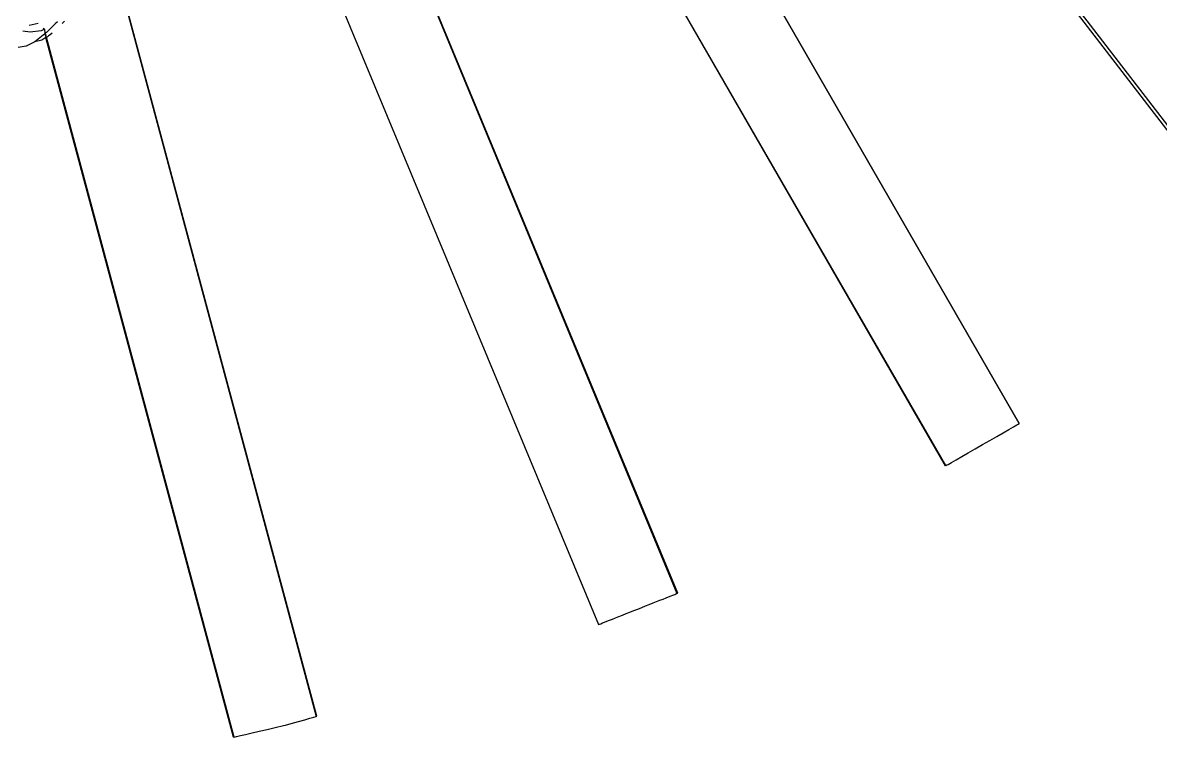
# Model space of a CAD drawing. Header units: inches. Extents: x 3324238 to 135265466, y -1036581 to 20094598.
# Drawn here: x 3354735.623 to 3354738.317, y -519093.184 to -519091.493 of the extents above; entities that cross this region are included whole.
import ezdxf

# ---------------------------------------------------------------- set-up
doc = ezdxf.new("R2010")
doc.units = ezdxf.units.IN
doc.header["$MEASUREMENT"] = 0

msp = doc.modelspace()

# ---------------------------------------------------------------- linework, layer by layer
for p, q in [((3354738.5724, -519092.0588, 0.0027), (3354737.4999, -519090.6614, 0.0027)), ((3354738.5787, -519092.0543, 0.0027), (3354737.504, -519090.6554, 0.0027)), ((3354737.9824, -519092.4415, 0.0027), (3354737.1087, -519090.9253, 0.0027)), ((3354737.1087, -519090.9253, 0.0027), (3354737.9824, -519092.4415, 0.0027)), ((3354737.8089, -519092.5411, 0.0027), (3354736.9379, -519091.0333, 0.0027)), ((3354736.9379, -519091.0333, 0.0027), (3354737.8071, -519092.542, 0.0027)), ((3354736.5088, -519091.2413, 0.0027), (3354737.1722, -519092.844, 0.0027)), ((3354737.1741, -519092.8433, 0.0027), (3354736.5103, -519091.2415, 0.0027)), ((3354736.3194, -519091.312, 0.0027), (3354736.9862, -519092.9175, 0.0027)), ((3354736.3194, -519091.312, 0.0027), (3354736.9862, -519092.9175, 0.0027)), ((3354735.8701, -519091.4655, 0.0027), (3354736.3176, -519093.1352, 0.0027)), ((3354736.3195, -519093.1346, 0.0027), (3354735.8722, -519091.4661, 0.0027)), ((3354735.6383, -519091.4983, 0.0027), (3354735.6594, -519091.4934, 0.0027)), ((3354735.6716, -519091.5054, 0.0027), (3354735.6744, -519091.5081, 0.0027)), ((3354735.6895, -519091.5057, 0.0027), (3354735.685, -519091.5103, 0.0027)), ((3354735.6938, -519091.5015, 0.0027), (3354735.6895, -519091.5057, 0.0027)), ((3354735.6999, -519091.4954, 0.0027), (3354735.6938, -519091.5015, 0.0027)), ((3354735.7051, -519091.4902, 0.0027), (3354735.6999, -519091.4954, 0.0027)), ((3354735.7218, -519091.4892, 0.0027), (3354735.7164, -519091.4947, 0.0027)), ((3354735.6404, -519091.5146, 0.0027), (3354735.6232, -519091.5123, 0.0027)), ((3354735.6665, -519091.5121, 0.0027), (3354735.6404, -519091.5146, 0.0027)), ((3354735.6753, -519091.5189, 0.0027), (3354735.6516, -519091.538, 0.0027)), ((3354735.6744, -519091.5081, 0.0027), (3354735.6665, -519091.5121, 0.0027)), ((3354735.6776, -519091.5276, 0.0027), (3354735.6682, -519091.5341, 0.0027)), ((3354735.6769, -519091.5175, 0.0027), (3354735.6744, -519091.5081, 0.0027)), ((3354735.6744, -519091.5081, 0.0027), (3354735.6753, -519091.5189, 0.0027)), ((3354735.6769, -519091.5175, 0.0027), (3354735.6753, -519091.5189, 0.0027)), ((3354735.6753, -519091.5189, 0.0027), (3354735.6769, -519091.5248, 0.0027)), ((3354735.679, -519091.5159, 0.0027), (3354735.6769, -519091.5175, 0.0027)), ((3354735.6786, -519091.5239, 0.0027), (3354735.6769, -519091.5175, 0.0027)), ((3354735.6793, -519091.5264, 0.0027), (3354735.6776, -519091.5276, 0.0027)), ((3354736.1217, -519093.1843, 0.0027), (3354735.6776, -519091.5276, 0.0027)), ((3354735.6809, -519091.5144, 0.0027), (3354735.679, -519091.5159, 0.0027)), ((3354735.6816, -519091.5257, 0.0027), (3354735.6793, -519091.5264, 0.0027)), ((3354736.1236, -519093.1839, 0.0027), (3354735.6793, -519091.5264, 0.0027)), ((3354735.6818, -519091.5134, 0.0027), (3354735.6809, -519091.5144, 0.0027)), ((3354735.6836, -519091.5235, 0.0027), (3354735.6816, -519091.5257, 0.0027)), ((3354735.685, -519091.5103, 0.0027), (3354735.6818, -519091.5134, 0.0027)), ((3354735.6843, -519091.5227, 0.0027), (3354735.6876, -519091.5202, 0.0027)), ((3354735.6876, -519091.5202, 0.0027), (3354735.6924, -519091.5167, 0.0027)), ((3354735.6311, -519091.5482, 0.0027), (3354735.6118, -519091.5512, 0.0027)), ((3354735.6516, -519091.538, 0.0027), (3354735.6311, -519091.5482, 0.0027)), ((3354735.6682, -519091.5341, 0.0027), (3354735.6516, -519091.538, 0.0027)), ((3354737.9637, -519092.4523, 0.0027), (3354737.9692, -519092.4491, 0.0027)), ((3354737.9692, -519092.4491, 0.0027), (3354737.9773, -519092.4444, 0.0027)), ((3354737.9773, -519092.4444, 0.0027), (3354737.9799, -519092.443, 0.0027)), ((3354737.9799, -519092.443, 0.0027), (3354737.9824, -519092.4415, 0.0027)), ((3354737.9129, -519092.4815, 0.0027), (3354737.9295, -519092.472, 0.0027)), ((3354737.9295, -519092.472, 0.0027), (3354737.9448, -519092.4632, 0.0027)), ((3354737.9448, -519092.4632, 0.0027), (3354737.9582, -519092.4555, 0.0027)), ((3354737.9582, -519092.4555, 0.0027), (3354737.9637, -519092.4523, 0.0027)), ((3354737.8618, -519092.5109, 0.0027), (3354737.8784, -519092.5013, 0.0027)), ((3354737.8784, -519092.5013, 0.0027), (3354737.8957, -519092.4914, 0.0027)), ((3354737.8957, -519092.4914, 0.0027), (3354737.9129, -519092.4815, 0.0027)), ((3354737.8278, -519092.5305, 0.0027), (3354737.8332, -519092.5274, 0.0027)), ((3354737.8332, -519092.5274, 0.0027), (3354737.8466, -519092.5197, 0.0027)), ((3354737.8466, -519092.5197, 0.0027), (3354737.8618, -519092.5109, 0.0027)), ((3354737.8089, -519092.5411, 0.0027), (3354737.8071, -519092.542, 0.0027)), ((3354737.8089, -519092.5411, 0.0027), (3354737.8115, -519092.5397, 0.0027)), ((3354737.8115, -519092.5397, 0.0027), (3354737.814, -519092.5384, 0.0027)), ((3354737.814, -519092.5384, 0.0027), (3354737.8222, -519092.5337, 0.0027)), ((3354737.8222, -519092.5337, 0.0027), (3354737.8278, -519092.5305, 0.0027)), ((3354737.1463, -519092.8543, 0.0027), (3354737.1523, -519092.8519, 0.0027)), ((3354737.1523, -519092.8519, 0.0027), (3354737.1581, -519092.8496, 0.0027)), ((3354737.1581, -519092.8496, 0.0027), (3354737.1625, -519092.8479, 0.0027)), ((3354737.1625, -519092.8479, 0.0027), (3354737.1668, -519092.8462, 0.0027)), ((3354737.1668, -519092.8462, 0.0027), (3354737.1696, -519092.8451, 0.0027)), ((3354737.1696, -519092.8451, 0.0027), (3354737.1722, -519092.844, 0.0027)), ((3354737.1722, -519092.844, 0.0027), (3354737.1741, -519092.8433, 0.0027)), ((3354737.0792, -519092.8808, 0.0027), (3354737.0886, -519092.8771, 0.0027)), ((3354737.0886, -519092.8771, 0.0027), (3354737.0977, -519092.8735, 0.0027)), ((3354737.0977, -519092.8735, 0.0027), (3354737.1067, -519092.8699, 0.0027)), ((3354737.1067, -519092.8699, 0.0027), (3354737.1155, -519092.8664, 0.0027)), ((3354737.1155, -519092.8664, 0.0027), (3354737.1238, -519092.8632, 0.0027)), ((3354737.1238, -519092.8632, 0.0027), (3354737.1319, -519092.86, 0.0027)), ((3354737.1319, -519092.86, 0.0027), (3354737.1392, -519092.8571, 0.0027)), ((3354737.1392, -519092.8571, 0.0027), (3354737.1463, -519092.8543, 0.0027)), ((3354737.0121, -519092.9072, 0.0027), (3354737.0194, -519092.9044, 0.0027)), ((3354737.0194, -519092.9044, 0.0027), (3354737.0265, -519092.9016, 0.0027)), ((3354737.0265, -519092.9016, 0.0027), (3354737.0348, -519092.8983, 0.0027)), ((3354737.0348, -519092.8983, 0.0027), (3354737.0429, -519092.8951, 0.0027)), ((3354737.0429, -519092.8951, 0.0027), (3354737.0519, -519092.8915, 0.0027)), ((3354737.0519, -519092.8915, 0.0027), (3354737.0607, -519092.8881, 0.0027)), ((3354737.0607, -519092.8881, 0.0027), (3354737.0701, -519092.8844, 0.0027)), ((3354737.0701, -519092.8844, 0.0027), (3354737.0792, -519092.8808, 0.0027)), ((3354736.9862, -519092.9175, 0.0027), (3354736.9889, -519092.9164, 0.0027)), ((3354736.9889, -519092.9164, 0.0027), (3354736.9916, -519092.9154, 0.0027)), ((3354736.9916, -519092.9154, 0.0027), (3354736.996, -519092.9136, 0.0027)), ((3354736.996, -519092.9136, 0.0027), (3354737.0003, -519092.9119, 0.0027)), ((3354737.0003, -519092.9119, 0.0027), (3354737.0063, -519092.9095, 0.0027)), ((3354737.0063, -519092.9095, 0.0027), (3354737.0121, -519092.9072, 0.0027)), ((3354736.259, -519093.1519, 0.0027), (3354736.2759, -519093.147, 0.0027)), ((3354736.2759, -519093.147, 0.0027), (3354736.2908, -519093.1428, 0.0027)), ((3354736.2908, -519093.1428, 0.0027), (3354736.303, -519093.1393, 0.0027)), ((3354736.303, -519093.1393, 0.0027), (3354736.3121, -519093.1368, 0.0027)), ((3354736.3121, -519093.1368, 0.0027), (3354736.3176, -519093.1352, 0.0027)), ((3354736.3176, -519093.1352, 0.0027), (3354736.3195, -519093.1346, 0.0027)), ((3354736.1508, -519093.1776, 0.0027), (3354736.1659, -519093.1741, 0.0027)), ((3354736.1659, -519093.1741, 0.0027), (3354736.1831, -519093.1701, 0.0027)), ((3354736.1831, -519093.1701, 0.0027), (3354736.2017, -519093.1658, 0.0027)), ((3354736.2017, -519093.1658, 0.0027), (3354736.2211, -519093.1613, 0.0027)), ((3354736.2211, -519093.1613, 0.0027), (3354736.2405, -519093.1568, 0.0027)), ((3354736.2405, -519093.1568, 0.0027), (3354736.2455, -519093.1557, 0.0027)), ((3354736.2455, -519093.1557, 0.0027), (3354736.259, -519093.1519, 0.0027)), ((3354736.1217, -519093.1843, 0.0027), (3354736.1236, -519093.1839, 0.0027)), ((3354736.1236, -519093.1839, 0.0027), (3354736.1293, -519093.1826, 0.0027)), ((3354736.1293, -519093.1826, 0.0027), (3354736.1385, -519093.1804, 0.0027)), ((3354736.1385, -519093.1804, 0.0027), (3354736.1508, -519093.1776, 0.0027))]:
    msp.add_line(p, q)

doc.saveas('drawing.dxf')
